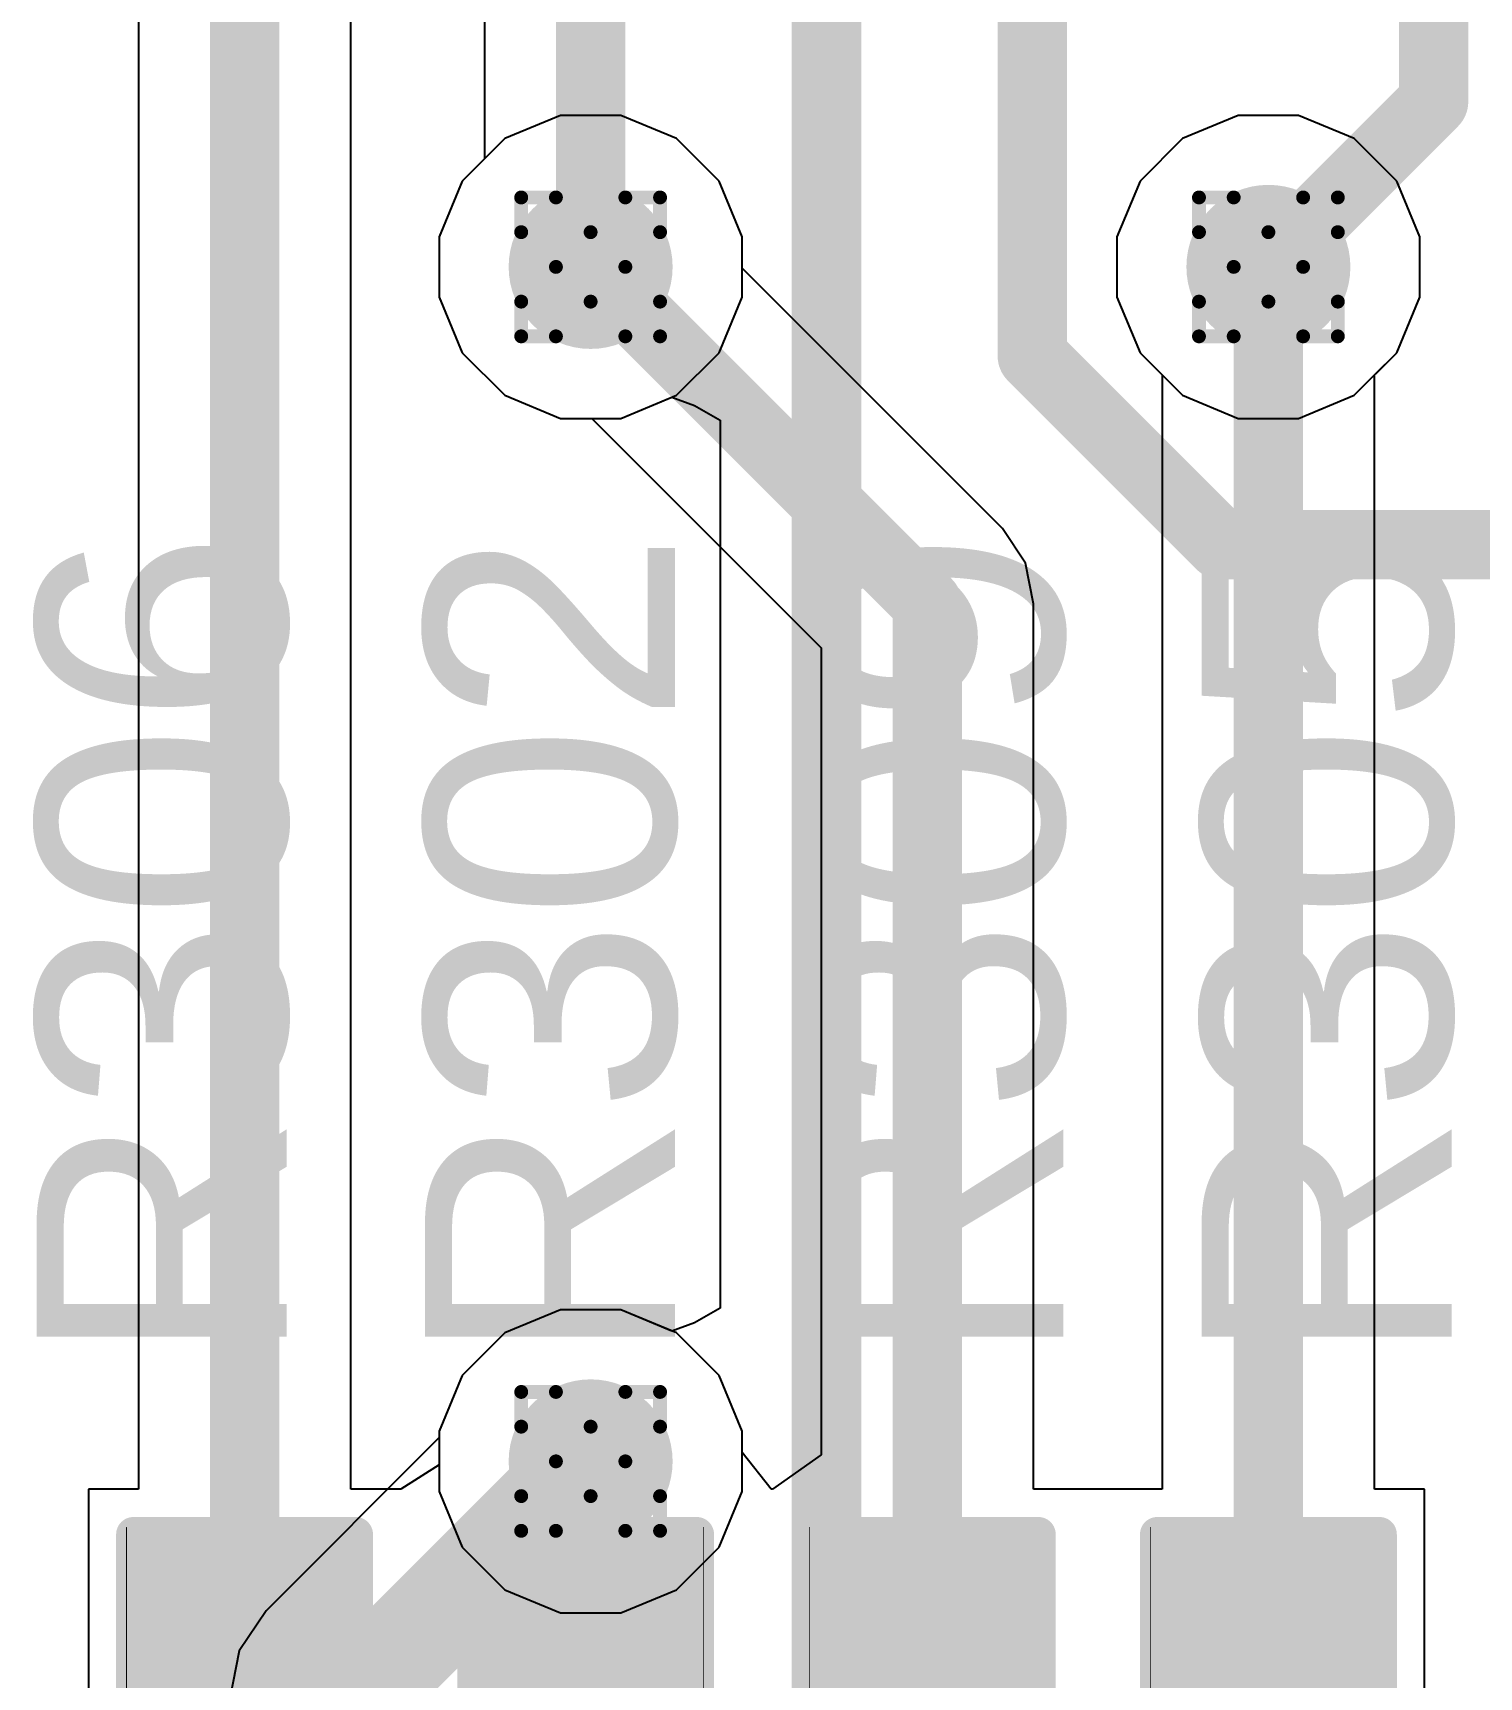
# Model space of a CAD drawing. Header units: inches. Extents: x -11 to 5379, y 0 to 5429.
# Drawn here: x 310.4 to 315.7, y 26.38 to 32.39 of the extents above; entities that cross this region are included whole.
import ezdxf

# ---------------------------------------------------------------- set-up
doc = ezdxf.new("R2010")
doc.units = ezdxf.units.IN
for name, color, linetype in [('Bottom Layer', 5, 'Continuous'), ('Drill Drawing', 1, 'Continuous'), ('GND', 16, 'Continuous'), ('PWR', 76, 'Continuous'), ('Top Layer', 1, 'Continuous'), ('Top Overlay', 2, 'Continuous'), ('Top Paste', 8, 'Continuous'), ('Top Solder', 216, 'Continuous'), ('Via Holes', 16, 'Continuous')]:
    doc.layers.add(name, color=color, linetype=linetype)
doc.styles.add('Arial', font='', dxfattribs={"height": 0.2})
doc.styles.get('Arial').set_extended_font_data('Arial')

# ---------------------------------------------------------------- blocks, each defined once
blk = doc.blocks.new('R___0402_210')
at = {"layer": 'Top Layer'}
for points in [[(-0.6985, -0.3175), (-0.6985, 0.3175), (-0.2413, 0.3175), (-0.2413, -0.3175)], [(0.2413, -0.3175), (0.2413, 0.3175), (0.6985, 0.3175), (0.6985, -0.3175)]]:
    blk.add_hatch(color=1, dxfattribs=at).paths.add_polyline_path(points)
at = {"layer": 'Top Paste'}
for points in [[(-0.6985, -0.3175), (-0.6985, 0.3175), (-0.2413, 0.3175), (-0.2413, -0.3175)], [(0.2413, -0.3175), (0.2413, 0.3175), (0.6985, 0.3175), (0.6985, -0.3175)]]:
    blk.add_hatch(color=8, dxfattribs=at).paths.add_polyline_path(points)
at = {"layer": 'Top Solder'}
for points in [[(-0.7535, -0.3725), (-0.7535, 0.3725), (-0.1863, 0.3725), (-0.1863, -0.3725)], [(0.1863, -0.3725), (0.1863, 0.3725), (0.7535, 0.3725), (0.7535, -0.3725)]]:
    blk.add_hatch(color=216, dxfattribs=at).paths.add_polyline_path(points)
at = {"layer": 'Top Overlay'}
for points in [[(-0.7874, -0.4064, 0.127, 0.127, 0), (-0.7874, 0.4064, 0.127, 0.127, 0)], [(0.7874, 0.4064, 0.127, 0.127, 0), (-0.7874, 0.4064, 0.127, 0.127, 0)], [(0.7874, -0.4064, 0.127, 0.127, 0), (0.7874, 0.4064, 0.127, 0.127, 0)], [(0.7874, -0.4064, 0.127, 0.127, 0), (-0.7874, -0.4064, 0.127, 0.127, 0)], [(0.8128, -0.4318, 0.00323, 0.00323, 0), (-0.8128, -0.4318, 0.00323, 0.00323, 0)]]:
    blk.add_lwpolyline(points, format="xyseb", dxfattribs=at)
for points in [[(-0.8191, 0.4064, 0.0635, 0.0635, 1), (-0.7556, 0.4064, 0.0635, 0.0635, 1)], [(-0.8191, 0.4064, 0.0635, 0.0635, 1), (-0.7556, 0.4064, 0.0635, 0.0635, 1)], [(0.7556, 0.4064, 0.0635, 0.0635, 1), (0.8191, 0.4064, 0.0635, 0.0635, 1)], [(0.7556, 0.4064, 0.0635, 0.0635, 1), (0.8191, 0.4064, 0.0635, 0.0635, 1)], [(-0.8191, -0.4064, 0.0635, 0.0635, 1), (-0.7556, -0.4064, 0.0635, 0.0635, 1)], [(-0.8191, -0.4064, 0.0635, 0.0635, 1), (-0.7556, -0.4064, 0.0635, 0.0635, 1)], [(0.7556, -0.4064, 0.0635, 0.0635, 1), (0.8191, -0.4064, 0.0635, 0.0635, 1)], [(0.7556, -0.4064, 0.0635, 0.0635, 1), (0.8191, -0.4064, 0.0635, 0.0635, 1)], [(-0.8136, -0.4318, 0.00161, 0.00161, 1), (-0.812, -0.4318, 0.00161, 0.00161, 1)], [(0.812, -0.4318, 0.00161, 0.00161, 1), (0.8136, -0.4318, 0.00161, 0.00161, 1)]]:
    blk.add_lwpolyline(points, format="xyseb", close=True, dxfattribs=at)
blk = doc.blocks.new('R___0402_213')
at = {"layer": 'Top Layer'}
for points in [[(-0.6985, -0.3175), (-0.6985, 0.3175), (-0.2413, 0.3175), (-0.2413, -0.3175)], [(0.2413, -0.3175), (0.2413, 0.3175), (0.6985, 0.3175), (0.6985, -0.3175)]]:
    blk.add_hatch(color=1, dxfattribs=at).paths.add_polyline_path(points)
at = {"layer": 'Top Paste'}
for points in [[(-0.6985, -0.3175), (-0.6985, 0.3175), (-0.2413, 0.3175), (-0.2413, -0.3175)], [(0.2413, -0.3175), (0.2413, 0.3175), (0.6985, 0.3175), (0.6985, -0.3175)]]:
    blk.add_hatch(color=8, dxfattribs=at).paths.add_polyline_path(points)
at = {"layer": 'Top Solder'}
for points in [[(-0.7535, -0.3725), (-0.7535, 0.3725), (-0.1863, 0.3725), (-0.1863, -0.3725)], [(0.1863, -0.3725), (0.1863, 0.3725), (0.7535, 0.3725), (0.7535, -0.3725)]]:
    blk.add_hatch(color=216, dxfattribs=at).paths.add_polyline_path(points)
at = {"layer": 'Top Overlay'}
for points in [[(-0.7874, -0.4064, 0.127, 0.127, 0), (-0.7874, 0.4064, 0.127, 0.127, 0)], [(0.7874, 0.4064, 0.127, 0.127, 0), (-0.7874, 0.4064, 0.127, 0.127, 0)], [(0.7874, -0.4064, 0.127, 0.127, 0), (0.7874, 0.4064, 0.127, 0.127, 0)], [(0.7874, -0.4064, 0.127, 0.127, 0), (-0.7874, -0.4064, 0.127, 0.127, 0)], [(0.8128, -0.4318, 0.00323, 0.00323, 0), (-0.8128, -0.4318, 0.00323, 0.00323, 0)]]:
    blk.add_lwpolyline(points, format="xyseb", dxfattribs=at)
for points in [[(-0.8191, 0.4064, 0.0635, 0.0635, 1), (-0.7556, 0.4064, 0.0635, 0.0635, 1)], [(-0.8191, 0.4064, 0.0635, 0.0635, 1), (-0.7556, 0.4064, 0.0635, 0.0635, 1)], [(0.7556, 0.4064, 0.0635, 0.0635, 1), (0.8191, 0.4064, 0.0635, 0.0635, 1)], [(0.7556, 0.4064, 0.0635, 0.0635, 1), (0.8191, 0.4064, 0.0635, 0.0635, 1)], [(-0.8191, -0.4064, 0.0635, 0.0635, 1), (-0.7556, -0.4064, 0.0635, 0.0635, 1)], [(-0.8191, -0.4064, 0.0635, 0.0635, 1), (-0.7556, -0.4064, 0.0635, 0.0635, 1)], [(0.7556, -0.4064, 0.0635, 0.0635, 1), (0.8191, -0.4064, 0.0635, 0.0635, 1)], [(0.7556, -0.4064, 0.0635, 0.0635, 1), (0.8191, -0.4064, 0.0635, 0.0635, 1)], [(-0.8136, -0.4318, 0.00161, 0.00161, 1), (-0.812, -0.4318, 0.00161, 0.00161, 1)], [(0.812, -0.4318, 0.00161, 0.00161, 1), (0.8136, -0.4318, 0.00161, 0.00161, 1)]]:
    blk.add_lwpolyline(points, format="xyseb", close=True, dxfattribs=at)
blk = doc.blocks.new('R___0402_214')
at = {"layer": 'Top Layer'}
for points in [[(-0.6985, -0.3175), (-0.6985, 0.3175), (-0.2413, 0.3175), (-0.2413, -0.3175)], [(0.2413, -0.3175), (0.2413, 0.3175), (0.6985, 0.3175), (0.6985, -0.3175)]]:
    blk.add_hatch(color=1, dxfattribs=at).paths.add_polyline_path(points)
at = {"layer": 'Top Paste'}
for points in [[(-0.6985, -0.3175), (-0.6985, 0.3175), (-0.2413, 0.3175), (-0.2413, -0.3175)], [(0.2413, -0.3175), (0.2413, 0.3175), (0.6985, 0.3175), (0.6985, -0.3175)]]:
    blk.add_hatch(color=8, dxfattribs=at).paths.add_polyline_path(points)
at = {"layer": 'Top Solder'}
for points in [[(-0.7535, -0.3725), (-0.7535, 0.3725), (-0.1863, 0.3725), (-0.1863, -0.3725)], [(0.1863, -0.3725), (0.1863, 0.3725), (0.7535, 0.3725), (0.7535, -0.3725)]]:
    blk.add_hatch(color=216, dxfattribs=at).paths.add_polyline_path(points)
at = {"layer": 'Top Overlay'}
for points in [[(-0.7874, -0.4064, 0.127, 0.127, 0), (-0.7874, 0.4064, 0.127, 0.127, 0)], [(0.7874, 0.4064, 0.127, 0.127, 0), (-0.7874, 0.4064, 0.127, 0.127, 0)], [(0.7874, -0.4064, 0.127, 0.127, 0), (0.7874, 0.4064, 0.127, 0.127, 0)], [(0.7874, -0.4064, 0.127, 0.127, 0), (-0.7874, -0.4064, 0.127, 0.127, 0)], [(0.8128, -0.4318, 0.00323, 0.00323, 0), (-0.8128, -0.4318, 0.00323, 0.00323, 0)]]:
    blk.add_lwpolyline(points, format="xyseb", dxfattribs=at)
for points in [[(-0.8191, 0.4064, 0.0635, 0.0635, 1), (-0.7556, 0.4064, 0.0635, 0.0635, 1)], [(-0.8191, 0.4064, 0.0635, 0.0635, 1), (-0.7556, 0.4064, 0.0635, 0.0635, 1)], [(0.7556, 0.4064, 0.0635, 0.0635, 1), (0.8191, 0.4064, 0.0635, 0.0635, 1)], [(0.7556, 0.4064, 0.0635, 0.0635, 1), (0.8191, 0.4064, 0.0635, 0.0635, 1)], [(-0.8191, -0.4064, 0.0635, 0.0635, 1), (-0.7556, -0.4064, 0.0635, 0.0635, 1)], [(-0.8191, -0.4064, 0.0635, 0.0635, 1), (-0.7556, -0.4064, 0.0635, 0.0635, 1)], [(0.7556, -0.4064, 0.0635, 0.0635, 1), (0.8191, -0.4064, 0.0635, 0.0635, 1)], [(0.7556, -0.4064, 0.0635, 0.0635, 1), (0.8191, -0.4064, 0.0635, 0.0635, 1)], [(-0.8136, -0.4318, 0.00161, 0.00161, 1), (-0.812, -0.4318, 0.00161, 0.00161, 1)], [(0.812, -0.4318, 0.00161, 0.00161, 1), (0.8136, -0.4318, 0.00161, 0.00161, 1)]]:
    blk.add_lwpolyline(points, format="xyseb", close=True, dxfattribs=at)
blk = doc.blocks.new('R___0402_217')
at = {"layer": 'Top Layer'}
for points in [[(-0.6985, -0.3175), (-0.6985, 0.3175), (-0.2413, 0.3175), (-0.2413, -0.3175)], [(0.2413, -0.3175), (0.2413, 0.3175), (0.6985, 0.3175), (0.6985, -0.3175)]]:
    blk.add_hatch(color=1, dxfattribs=at).paths.add_polyline_path(points)
at = {"layer": 'Top Paste'}
for points in [[(-0.6985, -0.3175), (-0.6985, 0.3175), (-0.2413, 0.3175), (-0.2413, -0.3175)], [(0.2413, -0.3175), (0.2413, 0.3175), (0.6985, 0.3175), (0.6985, -0.3175)]]:
    blk.add_hatch(color=8, dxfattribs=at).paths.add_polyline_path(points)
at = {"layer": 'Top Solder'}
for points in [[(-0.7535, -0.3725), (-0.7535, 0.3725), (-0.1863, 0.3725), (-0.1863, -0.3725)], [(0.1863, -0.3725), (0.1863, 0.3725), (0.7535, 0.3725), (0.7535, -0.3725)]]:
    blk.add_hatch(color=216, dxfattribs=at).paths.add_polyline_path(points)
at = {"layer": 'Top Overlay'}
for points in [[(-0.7874, 0.4064, 0.127, 0.127, 0), (-0.7874, -0.4064, 0.127, 0.127, 0)], [(-0.7874, 0.4064, 0.127, 0.127, 0), (0.7874, 0.4064, 0.127, 0.127, 0)], [(0.7874, 0.4064, 0.127, 0.127, 0), (0.7874, -0.4064, 0.127, 0.127, 0)], [(-0.7874, -0.4064, 0.127, 0.127, 0), (0.7874, -0.4064, 0.127, 0.127, 0)], [(-0.8128, -0.4318, 0.00323, 0.00323, 0), (0.8128, -0.4318, 0.00323, 0.00323, 0)]]:
    blk.add_lwpolyline(points, format="xyseb", dxfattribs=at)
for points in [[(-0.8191, 0.4064, 0.0635, 0.0635, 1), (-0.7556, 0.4064, 0.0635, 0.0635, 1)], [(-0.8191, 0.4064, 0.0635, 0.0635, 1), (-0.7556, 0.4064, 0.0635, 0.0635, 1)], [(0.7556, 0.4064, 0.0635, 0.0635, 1), (0.8191, 0.4064, 0.0635, 0.0635, 1)], [(0.7556, 0.4064, 0.0635, 0.0635, 1), (0.8191, 0.4064, 0.0635, 0.0635, 1)], [(-0.8191, -0.4064, 0.0635, 0.0635, 1), (-0.7556, -0.4064, 0.0635, 0.0635, 1)], [(-0.8191, -0.4064, 0.0635, 0.0635, 1), (-0.7556, -0.4064, 0.0635, 0.0635, 1)], [(0.7556, -0.4064, 0.0635, 0.0635, 1), (0.8191, -0.4064, 0.0635, 0.0635, 1)], [(0.7556, -0.4064, 0.0635, 0.0635, 1), (0.8191, -0.4064, 0.0635, 0.0635, 1)], [(-0.8136, -0.4318, 0.00161, 0.00161, 1), (-0.812, -0.4318, 0.00161, 0.00161, 1)], [(0.812, -0.4318, 0.00161, 0.00161, 1), (0.8136, -0.4318, 0.00161, 0.00161, 1)]]:
    blk.add_lwpolyline(points, format="xyseb", close=True, dxfattribs=at)

msp = doc.modelspace()

# ---------------------------------------------------------------- hatches: boundary and pattern name
at = {"layer": 'Bottom Layer'}
h = msp.add_hatch(color=5, dxfattribs=at)
edge = h.paths.add_edge_path()
edge.add_arc((312.4454, 31.5374), 0.3, 0, 360)
h = msp.add_hatch(color=5, dxfattribs=at)
edge = h.paths.add_edge_path()
edge.add_arc((314.9252, 31.5374), 0.3, 0, 360)
h = msp.add_hatch(color=5, dxfattribs=at)
edge = h.paths.add_edge_path()
edge.add_arc((312.4454, 27.1686), 0.3, 0, 360)
at = {"layer": 'GND'}
h = msp.add_hatch(color=16, dxfattribs=at)
edge = h.paths.add_edge_path()
edge.add_arc((312.4454, 31.5374), 0.3, 0, 360)
h = msp.add_hatch(color=16, dxfattribs=at)
edge = h.paths.add_edge_path()
edge.add_arc((314.9252, 31.5374), 0.3, 0, 360)
h = msp.add_hatch(color=16, dxfattribs=at)
edge = h.paths.add_edge_path()
edge.add_arc((312.4454, 27.1686), 0.3, 0, 360)
at = {"layer": 'PWR'}
h = msp.add_hatch(color=76, dxfattribs=at)
edge = h.paths.add_edge_path()
edge.add_arc((312.4454, 31.5374), 0.3, 0, 360)
h = msp.add_hatch(color=76, dxfattribs=at)
edge = h.paths.add_edge_path()
edge.add_arc((314.9252, 31.5374), 0.3, 0, 360)
h = msp.add_hatch(color=76, dxfattribs=at)
edge = h.paths.add_edge_path()
edge.add_arc((312.4454, 27.1686), 0.3, 0, 360)
at = {"layer": 'Top Layer'}
h = msp.add_hatch(color=1, dxfattribs=at)
edge = h.paths.add_edge_path()
edge.add_arc((312.4454, 31.5374), 0.3, 0, 360)
h = msp.add_hatch(color=1, dxfattribs=at)
edge = h.paths.add_edge_path()
edge.add_arc((314.9252, 31.5374), 0.3, 0, 360)
h = msp.add_hatch(color=1, dxfattribs=at)
edge = h.paths.add_edge_path()
edge.add_arc((312.4454, 27.1686), 0.3, 0, 360)
at = {"layer": 'Via Holes'}
h = msp.add_hatch(color=7, dxfattribs=at)
edge = h.paths.add_edge_path()
edge.add_arc((312.4454, 31.5374), 0.15, 0, 360)
h = msp.add_hatch(color=7, dxfattribs=at)
edge = h.paths.add_edge_path()
edge.add_arc((314.9252, 31.5374), 0.15, 0, 360)
h = msp.add_hatch(color=7, dxfattribs=at)
edge = h.paths.add_edge_path()
edge.add_arc((312.4454, 27.1686), 0.15, 0, 360)

# ---------------------------------------------------------------- linework, layer by layer
at = {"layer": 'Bottom Layer'}
for p, q in [((312.0569, 44.1726), (312.0569, 31.9324)), ((312.0569, 31.9324), (311.9757, 31.8512)), ((311.9757, 31.8512), (311.8914, 31.6476)), ((311.8914, 31.6476), (311.8914, 31.4272)), ((311.8914, 31.4272), (311.9757, 31.2236)), ((311.9757, 31.2236), (312.1316, 31.0678)), ((312.1316, 31.0678), (312.3352, 30.9834)), ((312.5556, 30.9834), (312.7421, 31.0607)), ((312.7421, 31.0607), (312.825, 31.0306)), ((312.3352, 30.9834), (312.5556, 30.9834)), ((312.825, 31.0306), (312.9199, 30.977)), ((312.9199, 30.977), (312.9199, 27.729)), ((312.9199, 27.729), (312.825, 27.6754)), ((312.3352, 27.7226), (312.1316, 27.6383)), ((312.5556, 27.7226), (312.3352, 27.7226)), ((312.7421, 27.6454), (312.5556, 27.7226)), ((312.825, 27.6754), (312.7421, 27.6454)), ((312.1316, 27.6383), (311.9757, 27.4824)), ((311.9757, 27.4824), (311.8914, 27.2788)), ((311.8914, 27.2556), (311.2581, 26.6223)), ((311.8914, 27.2788), (311.8914, 27.2556)), ((311.2581, 26.6223), (311.1599, 26.4753)), ((311.1599, 26.4753), (311.1254, 26.3018))]:
    msp.add_line(p, q, dxfattribs=at)
for points in [[(315.5295, 32.1417, 0.254, 0.254, 0), (315.5295, 61.6034, 0.254, 0.254, 0)], [(314.0616, 31.2113, 0.254, 0.254, 0), (314.0616, 61.4549, 0.254, 0.254, 0)], [(312.4454, 31.5374, 0.254, 0.254, 0), (312.4454, 61.4426, 0.254, 0.254, 0)], [(313.3084, 25.9742, 0.254, 0.254, 0), (313.3084, 61.4178, 0.254, 0.254, 0)], [(314.9252, 31.5374, 0.254, 0.254, 0), (315.5295, 32.1417, 0.254, 0.254, 0)], [(314.0616, 31.2113, 0.254, 0.254, 0), (314.7515, 30.5214, 0.254, 0.254, 0)], [(314.7515, 30.5214, 0.254, 0.254, 0), (316.405, 30.5214, 0.254, 0.254, 0)], [(311.5786, 26.3018, 0.381, 0.381, 0), (312.4454, 27.1686, 0.381, 0.381, 0)], [(311.5786, 24.5904, 0.381, 0.381, 0), (311.5786, 26.3018, 0.381, 0.381, 0)]]:
    msp.add_lwpolyline(points, format="xyseb", dxfattribs=at)
for points in [[(315.466, 32.1417, 0.127, 0.127, 1), (315.593, 32.1417, 0.127, 0.127, 1)], [(315.466, 32.1417, 0.127, 0.127, 1), (315.593, 32.1417, 0.127, 0.127, 1)], [(312.3819, 31.5374, 0.127, 0.127, 1), (312.5089, 31.5374, 0.127, 0.127, 1)], [(314.8617, 31.5374, 0.127, 0.127, 1), (314.9887, 31.5374, 0.127, 0.127, 1)], [(313.9981, 31.2113, 0.127, 0.127, 1), (314.1251, 31.2113, 0.127, 0.127, 1)], [(313.9981, 31.2113, 0.127, 0.127, 1), (314.1251, 31.2113, 0.127, 0.127, 1)], [(314.688, 30.5214, 0.127, 0.127, 1), (314.815, 30.5214, 0.127, 0.127, 1)], [(314.688, 30.5214, 0.127, 0.127, 1), (314.815, 30.5214, 0.127, 0.127, 1)], [(312.3501, 27.1686, 0.1905, 0.1905, 1), (312.5407, 27.1686, 0.1905, 0.1905, 1)], [(311.4834, 26.3018, 0.1905, 0.1905, 1), (311.6739, 26.3018, 0.1905, 0.1905, 1)], [(311.4834, 26.3018, 0.1905, 0.1905, 1), (311.6739, 26.3018, 0.1905, 0.1905, 1)]]:
    msp.add_lwpolyline(points, format="xyseb", close=True, dxfattribs=at)
at = {"layer": 'Drill Drawing'}
for points in [[(312.1914, 31.6644, 0.0508, 0.0508, 0), (312.1914, 31.7914, 0.0508, 0.0508, 0)], [(312.1914, 31.7914, 0.0508, 0.0508, 0), (312.3184, 31.7914, 0.0508, 0.0508, 0)], [(312.3184, 31.7914, 0.0508, 0.0508, 0), (312.4454, 31.6644, 0.0508, 0.0508, 0)], [(312.4454, 31.6644, 0.0508, 0.0508, 0), (312.5724, 31.7914, 0.0508, 0.0508, 0)], [(312.5724, 31.7914, 0.0508, 0.0508, 0), (312.6994, 31.7914, 0.0508, 0.0508, 0)], [(312.6994, 31.6644, 0.0508, 0.0508, 0), (312.6994, 31.7914, 0.0508, 0.0508, 0)], [(314.6712, 31.6644, 0.0508, 0.0508, 0), (314.6712, 31.7914, 0.0508, 0.0508, 0)], [(314.6712, 31.7914, 0.0508, 0.0508, 0), (314.7982, 31.7914, 0.0508, 0.0508, 0)], [(314.7982, 31.7914, 0.0508, 0.0508, 0), (314.9252, 31.6644, 0.0508, 0.0508, 0)], [(314.9252, 31.6644, 0.0508, 0.0508, 0), (315.0522, 31.7914, 0.0508, 0.0508, 0)], [(315.0522, 31.7914, 0.0508, 0.0508, 0), (315.1792, 31.7914, 0.0508, 0.0508, 0)], [(315.1792, 31.6644, 0.0508, 0.0508, 0), (315.1792, 31.7914, 0.0508, 0.0508, 0)], [(312.1914, 31.6644, 0.0508, 0.0508, 0), (312.3184, 31.5374, 0.0508, 0.0508, 0)], [(312.5724, 31.5374, 0.0508, 0.0508, 0), (312.6994, 31.6644, 0.0508, 0.0508, 0)], [(314.6712, 31.6644, 0.0508, 0.0508, 0), (314.7982, 31.5374, 0.0508, 0.0508, 0)], [(315.0522, 31.5374, 0.0508, 0.0508, 0), (315.1792, 31.6644, 0.0508, 0.0508, 0)], [(312.1914, 31.4104, 0.0508, 0.0508, 0), (312.3184, 31.5374, 0.0508, 0.0508, 0)], [(312.5724, 31.5374, 0.0508, 0.0508, 0), (312.6994, 31.4104, 0.0508, 0.0508, 0)], [(314.6712, 31.4104, 0.0508, 0.0508, 0), (314.7982, 31.5374, 0.0508, 0.0508, 0)], [(315.0522, 31.5374, 0.0508, 0.0508, 0), (315.1792, 31.4104, 0.0508, 0.0508, 0)], [(312.1914, 31.2834, 0.0508, 0.0508, 0), (312.1914, 31.4104, 0.0508, 0.0508, 0)], [(312.3184, 31.2834, 0.0508, 0.0508, 0), (312.4454, 31.4104, 0.0508, 0.0508, 0)], [(312.4454, 31.4104, 0.0508, 0.0508, 0), (312.5724, 31.2834, 0.0508, 0.0508, 0)], [(312.6994, 31.2834, 0.0508, 0.0508, 0), (312.6994, 31.4104, 0.0508, 0.0508, 0)], [(314.6712, 31.2834, 0.0508, 0.0508, 0), (314.6712, 31.4104, 0.0508, 0.0508, 0)], [(314.7982, 31.2834, 0.0508, 0.0508, 0), (314.9252, 31.4104, 0.0508, 0.0508, 0)], [(314.9252, 31.4104, 0.0508, 0.0508, 0), (315.0522, 31.2834, 0.0508, 0.0508, 0)], [(315.1792, 31.2834, 0.0508, 0.0508, 0), (315.1792, 31.4104, 0.0508, 0.0508, 0)], [(312.1914, 31.2834, 0.0508, 0.0508, 0), (312.3184, 31.2834, 0.0508, 0.0508, 0)], [(312.5724, 31.2834, 0.0508, 0.0508, 0), (312.6994, 31.2834, 0.0508, 0.0508, 0)], [(314.6712, 31.2834, 0.0508, 0.0508, 0), (314.7982, 31.2834, 0.0508, 0.0508, 0)], [(315.0522, 31.2834, 0.0508, 0.0508, 0), (315.1792, 31.2834, 0.0508, 0.0508, 0)], [(312.1914, 27.2956, 0.0508, 0.0508, 0), (312.1914, 27.4226, 0.0508, 0.0508, 0)], [(312.1914, 27.4226, 0.0508, 0.0508, 0), (312.3184, 27.4226, 0.0508, 0.0508, 0)], [(312.3184, 27.4226, 0.0508, 0.0508, 0), (312.4454, 27.2956, 0.0508, 0.0508, 0)], [(312.4454, 27.2956, 0.0508, 0.0508, 0), (312.5724, 27.4226, 0.0508, 0.0508, 0)], [(312.5724, 27.4226, 0.0508, 0.0508, 0), (312.6994, 27.4226, 0.0508, 0.0508, 0)], [(312.6994, 27.2956, 0.0508, 0.0508, 0), (312.6994, 27.4226, 0.0508, 0.0508, 0)], [(312.1914, 27.2956, 0.0508, 0.0508, 0), (312.3184, 27.1686, 0.0508, 0.0508, 0)], [(312.5724, 27.1686, 0.0508, 0.0508, 0), (312.6994, 27.2956, 0.0508, 0.0508, 0)], [(312.1914, 27.0416, 0.0508, 0.0508, 0), (312.3184, 27.1686, 0.0508, 0.0508, 0)], [(312.5724, 27.1686, 0.0508, 0.0508, 0), (312.6994, 27.0416, 0.0508, 0.0508, 0)], [(312.1914, 26.9146, 0.0508, 0.0508, 0), (312.1914, 27.0416, 0.0508, 0.0508, 0)], [(312.3184, 26.9146, 0.0508, 0.0508, 0), (312.4454, 27.0416, 0.0508, 0.0508, 0)], [(312.4454, 27.0416, 0.0508, 0.0508, 0), (312.5724, 26.9146, 0.0508, 0.0508, 0)], [(312.6994, 26.9146, 0.0508, 0.0508, 0), (312.6994, 27.0416, 0.0508, 0.0508, 0)], [(312.1914, 26.9146, 0.0508, 0.0508, 0), (312.3184, 26.9146, 0.0508, 0.0508, 0)], [(312.5724, 26.9146, 0.0508, 0.0508, 0), (312.6994, 26.9146, 0.0508, 0.0508, 0)]]:
    msp.add_lwpolyline(points, format="xyseb", dxfattribs=at)
for points in [[(312.1787, 31.7914, 0.0254, 0.0254, 1), (312.2041, 31.7914, 0.0254, 0.0254, 1)], [(312.1787, 31.7914, 0.0254, 0.0254, 1), (312.2041, 31.7914, 0.0254, 0.0254, 1)], [(312.3057, 31.7914, 0.0254, 0.0254, 1), (312.3311, 31.7914, 0.0254, 0.0254, 1)], [(312.3057, 31.7914, 0.0254, 0.0254, 1), (312.3311, 31.7914, 0.0254, 0.0254, 1)], [(312.5597, 31.7914, 0.0254, 0.0254, 1), (312.5851, 31.7914, 0.0254, 0.0254, 1)], [(312.5597, 31.7914, 0.0254, 0.0254, 1), (312.5851, 31.7914, 0.0254, 0.0254, 1)], [(312.6867, 31.7914, 0.0254, 0.0254, 1), (312.7121, 31.7914, 0.0254, 0.0254, 1)], [(312.6867, 31.7914, 0.0254, 0.0254, 1), (312.7121, 31.7914, 0.0254, 0.0254, 1)], [(314.6585, 31.7914, 0.0254, 0.0254, 1), (314.6839, 31.7914, 0.0254, 0.0254, 1)], [(314.6585, 31.7914, 0.0254, 0.0254, 1), (314.6839, 31.7914, 0.0254, 0.0254, 1)], [(314.7855, 31.7914, 0.0254, 0.0254, 1), (314.8109, 31.7914, 0.0254, 0.0254, 1)], [(314.7855, 31.7914, 0.0254, 0.0254, 1), (314.8109, 31.7914, 0.0254, 0.0254, 1)], [(315.0395, 31.7914, 0.0254, 0.0254, 1), (315.0649, 31.7914, 0.0254, 0.0254, 1)], [(315.0395, 31.7914, 0.0254, 0.0254, 1), (315.0649, 31.7914, 0.0254, 0.0254, 1)], [(315.1665, 31.7914, 0.0254, 0.0254, 1), (315.1919, 31.7914, 0.0254, 0.0254, 1)], [(315.1665, 31.7914, 0.0254, 0.0254, 1), (315.1919, 31.7914, 0.0254, 0.0254, 1)], [(312.1787, 31.6644, 0.0254, 0.0254, 1), (312.2041, 31.6644, 0.0254, 0.0254, 1)], [(312.1787, 31.6644, 0.0254, 0.0254, 1), (312.2041, 31.6644, 0.0254, 0.0254, 1)], [(312.4327, 31.6644, 0.0254, 0.0254, 1), (312.4581, 31.6644, 0.0254, 0.0254, 1)], [(312.4327, 31.6644, 0.0254, 0.0254, 1), (312.4581, 31.6644, 0.0254, 0.0254, 1)], [(312.6867, 31.6644, 0.0254, 0.0254, 1), (312.7121, 31.6644, 0.0254, 0.0254, 1)], [(312.6867, 31.6644, 0.0254, 0.0254, 1), (312.7121, 31.6644, 0.0254, 0.0254, 1)], [(314.6585, 31.6644, 0.0254, 0.0254, 1), (314.6839, 31.6644, 0.0254, 0.0254, 1)], [(314.6585, 31.6644, 0.0254, 0.0254, 1), (314.6839, 31.6644, 0.0254, 0.0254, 1)], [(314.9125, 31.6644, 0.0254, 0.0254, 1), (314.9379, 31.6644, 0.0254, 0.0254, 1)], [(314.9125, 31.6644, 0.0254, 0.0254, 1), (314.9379, 31.6644, 0.0254, 0.0254, 1)], [(315.1665, 31.6644, 0.0254, 0.0254, 1), (315.1919, 31.6644, 0.0254, 0.0254, 1)], [(315.1665, 31.6644, 0.0254, 0.0254, 1), (315.1919, 31.6644, 0.0254, 0.0254, 1)], [(312.3057, 31.5374, 0.0254, 0.0254, 1), (312.3311, 31.5374, 0.0254, 0.0254, 1)], [(312.3057, 31.5374, 0.0254, 0.0254, 1), (312.3311, 31.5374, 0.0254, 0.0254, 1)], [(312.5597, 31.5374, 0.0254, 0.0254, 1), (312.5851, 31.5374, 0.0254, 0.0254, 1)], [(312.5597, 31.5374, 0.0254, 0.0254, 1), (312.5851, 31.5374, 0.0254, 0.0254, 1)], [(314.7855, 31.5374, 0.0254, 0.0254, 1), (314.8109, 31.5374, 0.0254, 0.0254, 1)], [(314.7855, 31.5374, 0.0254, 0.0254, 1), (314.8109, 31.5374, 0.0254, 0.0254, 1)], [(315.0395, 31.5374, 0.0254, 0.0254, 1), (315.0649, 31.5374, 0.0254, 0.0254, 1)], [(315.0395, 31.5374, 0.0254, 0.0254, 1), (315.0649, 31.5374, 0.0254, 0.0254, 1)], [(312.1787, 31.4104, 0.0254, 0.0254, 1), (312.2041, 31.4104, 0.0254, 0.0254, 1)], [(312.1787, 31.4104, 0.0254, 0.0254, 1), (312.2041, 31.4104, 0.0254, 0.0254, 1)], [(312.4327, 31.4104, 0.0254, 0.0254, 1), (312.4581, 31.4104, 0.0254, 0.0254, 1)], [(312.4327, 31.4104, 0.0254, 0.0254, 1), (312.4581, 31.4104, 0.0254, 0.0254, 1)], [(312.6867, 31.4104, 0.0254, 0.0254, 1), (312.7121, 31.4104, 0.0254, 0.0254, 1)], [(312.6867, 31.4104, 0.0254, 0.0254, 1), (312.7121, 31.4104, 0.0254, 0.0254, 1)], [(314.6585, 31.4104, 0.0254, 0.0254, 1), (314.6839, 31.4104, 0.0254, 0.0254, 1)], [(314.6585, 31.4104, 0.0254, 0.0254, 1), (314.6839, 31.4104, 0.0254, 0.0254, 1)], [(314.9125, 31.4104, 0.0254, 0.0254, 1), (314.9379, 31.4104, 0.0254, 0.0254, 1)], [(314.9125, 31.4104, 0.0254, 0.0254, 1), (314.9379, 31.4104, 0.0254, 0.0254, 1)], [(315.1665, 31.4104, 0.0254, 0.0254, 1), (315.1919, 31.4104, 0.0254, 0.0254, 1)], [(315.1665, 31.4104, 0.0254, 0.0254, 1), (315.1919, 31.4104, 0.0254, 0.0254, 1)], [(312.1787, 31.2834, 0.0254, 0.0254, 1), (312.2041, 31.2834, 0.0254, 0.0254, 1)], [(312.1787, 31.2834, 0.0254, 0.0254, 1), (312.2041, 31.2834, 0.0254, 0.0254, 1)], [(312.3057, 31.2834, 0.0254, 0.0254, 1), (312.3311, 31.2834, 0.0254, 0.0254, 1)], [(312.3057, 31.2834, 0.0254, 0.0254, 1), (312.3311, 31.2834, 0.0254, 0.0254, 1)], [(312.5597, 31.2834, 0.0254, 0.0254, 1), (312.5851, 31.2834, 0.0254, 0.0254, 1)], [(312.5597, 31.2834, 0.0254, 0.0254, 1), (312.5851, 31.2834, 0.0254, 0.0254, 1)], [(312.6867, 31.2834, 0.0254, 0.0254, 1), (312.7121, 31.2834, 0.0254, 0.0254, 1)], [(312.6867, 31.2834, 0.0254, 0.0254, 1), (312.7121, 31.2834, 0.0254, 0.0254, 1)], [(314.6585, 31.2834, 0.0254, 0.0254, 1), (314.6839, 31.2834, 0.0254, 0.0254, 1)], [(314.6585, 31.2834, 0.0254, 0.0254, 1), (314.6839, 31.2834, 0.0254, 0.0254, 1)], [(314.7855, 31.2834, 0.0254, 0.0254, 1), (314.8109, 31.2834, 0.0254, 0.0254, 1)], [(314.7855, 31.2834, 0.0254, 0.0254, 1), (314.8109, 31.2834, 0.0254, 0.0254, 1)], [(315.0395, 31.2834, 0.0254, 0.0254, 1), (315.0649, 31.2834, 0.0254, 0.0254, 1)], [(315.0395, 31.2834, 0.0254, 0.0254, 1), (315.0649, 31.2834, 0.0254, 0.0254, 1)], [(315.1665, 31.2834, 0.0254, 0.0254, 1), (315.1919, 31.2834, 0.0254, 0.0254, 1)], [(315.1665, 31.2834, 0.0254, 0.0254, 1), (315.1919, 31.2834, 0.0254, 0.0254, 1)], [(312.1787, 27.4226, 0.0254, 0.0254, 1), (312.2041, 27.4226, 0.0254, 0.0254, 1)], [(312.1787, 27.4226, 0.0254, 0.0254, 1), (312.2041, 27.4226, 0.0254, 0.0254, 1)], [(312.3057, 27.4226, 0.0254, 0.0254, 1), (312.3311, 27.4226, 0.0254, 0.0254, 1)], [(312.3057, 27.4226, 0.0254, 0.0254, 1), (312.3311, 27.4226, 0.0254, 0.0254, 1)], [(312.5597, 27.4226, 0.0254, 0.0254, 1), (312.5851, 27.4226, 0.0254, 0.0254, 1)], [(312.5597, 27.4226, 0.0254, 0.0254, 1), (312.5851, 27.4226, 0.0254, 0.0254, 1)], [(312.6867, 27.4226, 0.0254, 0.0254, 1), (312.7121, 27.4226, 0.0254, 0.0254, 1)], [(312.6867, 27.4226, 0.0254, 0.0254, 1), (312.7121, 27.4226, 0.0254, 0.0254, 1)], [(312.1787, 27.2956, 0.0254, 0.0254, 1), (312.2041, 27.2956, 0.0254, 0.0254, 1)], [(312.1787, 27.2956, 0.0254, 0.0254, 1), (312.2041, 27.2956, 0.0254, 0.0254, 1)], [(312.4327, 27.2956, 0.0254, 0.0254, 1), (312.4581, 27.2956, 0.0254, 0.0254, 1)], [(312.4327, 27.2956, 0.0254, 0.0254, 1), (312.4581, 27.2956, 0.0254, 0.0254, 1)], [(312.6867, 27.2956, 0.0254, 0.0254, 1), (312.7121, 27.2956, 0.0254, 0.0254, 1)], [(312.6867, 27.2956, 0.0254, 0.0254, 1), (312.7121, 27.2956, 0.0254, 0.0254, 1)], [(312.3057, 27.1686, 0.0254, 0.0254, 1), (312.3311, 27.1686, 0.0254, 0.0254, 1)], [(312.3057, 27.1686, 0.0254, 0.0254, 1), (312.3311, 27.1686, 0.0254, 0.0254, 1)], [(312.5597, 27.1686, 0.0254, 0.0254, 1), (312.5851, 27.1686, 0.0254, 0.0254, 1)], [(312.5597, 27.1686, 0.0254, 0.0254, 1), (312.5851, 27.1686, 0.0254, 0.0254, 1)], [(312.1787, 27.0416, 0.0254, 0.0254, 1), (312.2041, 27.0416, 0.0254, 0.0254, 1)], [(312.1787, 27.0416, 0.0254, 0.0254, 1), (312.2041, 27.0416, 0.0254, 0.0254, 1)], [(312.4327, 27.0416, 0.0254, 0.0254, 1), (312.4581, 27.0416, 0.0254, 0.0254, 1)], [(312.4327, 27.0416, 0.0254, 0.0254, 1), (312.4581, 27.0416, 0.0254, 0.0254, 1)], [(312.6867, 27.0416, 0.0254, 0.0254, 1), (312.7121, 27.0416, 0.0254, 0.0254, 1)], [(312.6867, 27.0416, 0.0254, 0.0254, 1), (312.7121, 27.0416, 0.0254, 0.0254, 1)], [(312.1787, 26.9146, 0.0254, 0.0254, 1), (312.2041, 26.9146, 0.0254, 0.0254, 1)], [(312.1787, 26.9146, 0.0254, 0.0254, 1), (312.2041, 26.9146, 0.0254, 0.0254, 1)], [(312.3057, 26.9146, 0.0254, 0.0254, 1), (312.3311, 26.9146, 0.0254, 0.0254, 1)], [(312.3057, 26.9146, 0.0254, 0.0254, 1), (312.3311, 26.9146, 0.0254, 0.0254, 1)], [(312.5597, 26.9146, 0.0254, 0.0254, 1), (312.5851, 26.9146, 0.0254, 0.0254, 1)], [(312.5597, 26.9146, 0.0254, 0.0254, 1), (312.5851, 26.9146, 0.0254, 0.0254, 1)], [(312.6867, 26.9146, 0.0254, 0.0254, 1), (312.7121, 26.9146, 0.0254, 0.0254, 1)], [(312.6867, 26.9146, 0.0254, 0.0254, 1), (312.7121, 26.9146, 0.0254, 0.0254, 1)]]:
    msp.add_lwpolyline(points, format="xyseb", close=True, dxfattribs=at)
at = {"layer": 'GND'}
for p, q in [((312.3352, 32.0914), (312.1316, 32.0071)), ((312.5556, 32.0914), (312.3352, 32.0914)), ((312.7592, 32.0071), (312.5556, 32.0914)), ((314.815, 32.0914), (314.6113, 32.0071)), ((315.0354, 32.0914), (314.815, 32.0914)), ((315.239, 32.0071), (315.0354, 32.0914)), ((312.1316, 32.0071), (311.9757, 31.8512)), ((312.9151, 31.8512), (312.7592, 32.0071)), ((314.6113, 32.0071), (314.4555, 31.8512)), ((315.3948, 31.8512), (315.239, 32.0071)), ((311.9757, 31.8512), (311.8914, 31.6476)), ((312.9994, 31.6476), (312.9151, 31.8512)), ((314.4555, 31.8512), (314.3712, 31.6476)), ((315.4792, 31.6476), (315.3948, 31.8512)), ((311.8914, 31.6476), (311.8914, 31.4272)), ((312.9994, 31.4272), (312.9994, 31.6476)), ((314.3712, 31.6476), (314.3712, 31.4272)), ((315.4792, 31.4272), (315.4792, 31.6476)), ((311.8914, 31.4272), (311.9757, 31.2236)), ((312.9151, 31.2236), (312.9994, 31.4272)), ((314.3712, 31.4272), (314.4555, 31.2236)), ((315.3948, 31.2236), (315.4792, 31.4272)), ((311.9757, 31.2236), (312.1316, 31.0678)), ((312.7592, 31.0678), (312.9151, 31.2236)), ((314.4555, 31.2236), (314.6113, 31.0678)), ((315.239, 31.0678), (315.3948, 31.2236)), ((312.1316, 31.0678), (312.3352, 30.9834)), ((312.5556, 30.9834), (312.7592, 31.0678)), ((314.6113, 31.0678), (314.815, 30.9834)), ((315.0354, 30.9834), (315.239, 31.0678)), ((312.3352, 30.9834), (312.5556, 30.9834)), ((314.815, 30.9834), (315.0354, 30.9834)), ((312.3352, 27.7226), (312.1316, 27.6383)), ((312.5556, 27.7226), (312.3352, 27.7226)), ((312.7592, 27.6383), (312.5556, 27.7226)), ((312.1316, 27.6383), (311.9757, 27.4824)), ((312.9151, 27.4824), (312.7592, 27.6383)), ((311.9757, 27.4824), (311.8914, 27.2788)), ((312.9994, 27.2788), (312.9151, 27.4824)), ((311.8914, 27.2788), (311.8914, 27.0584)), ((312.9994, 27.0584), (312.9994, 27.2788)), ((311.8914, 27.0584), (311.9757, 26.8548)), ((312.9151, 26.8548), (312.9994, 27.0584)), ((311.9757, 26.8548), (312.1316, 26.699)), ((312.7592, 26.699), (312.9151, 26.8548)), ((312.1316, 26.699), (312.3352, 26.6146)), ((312.5556, 26.6146), (312.7592, 26.699)), ((312.3352, 26.6146), (312.5556, 26.6146))]:
    msp.add_line(p, q, dxfattribs=at)
at = {"layer": 'PWR'}
for p, q in [((312.3352, 32.0914), (312.1316, 32.0071)), ((312.5556, 32.0914), (312.3352, 32.0914)), ((312.7592, 32.0071), (312.5556, 32.0914)), ((314.815, 32.0914), (314.6113, 32.0071)), ((315.0354, 32.0914), (314.815, 32.0914)), ((315.239, 32.0071), (315.0354, 32.0914)), ((312.1316, 32.0071), (311.9757, 31.8512)), ((312.9151, 31.8512), (312.7592, 32.0071)), ((314.6113, 32.0071), (314.4555, 31.8512)), ((315.3948, 31.8512), (315.239, 32.0071)), ((311.9757, 31.8512), (311.8914, 31.6476)), ((312.9994, 31.6476), (312.9151, 31.8512)), ((314.4555, 31.8512), (314.3712, 31.6476)), ((315.4792, 31.6476), (315.3948, 31.8512)), ((311.8914, 31.6476), (311.8914, 31.4272)), ((312.9994, 31.4272), (312.9994, 31.6476)), ((314.3712, 31.6476), (314.3712, 31.4272)), ((315.4792, 31.4272), (315.4792, 31.6476)), ((311.8914, 31.4272), (311.9757, 31.2236)), ((312.9151, 31.2236), (312.9994, 31.4272)), ((314.3712, 31.4272), (314.4555, 31.2236)), ((315.3948, 31.2236), (315.4792, 31.4272)), ((311.9757, 31.2236), (312.1316, 31.0678)), ((312.7592, 31.0678), (312.9151, 31.2236)), ((314.4555, 31.2236), (314.6113, 31.0678)), ((315.239, 31.0678), (315.3948, 31.2236)), ((312.1316, 31.0678), (312.3352, 30.9834)), ((312.5556, 30.9834), (312.7592, 31.0678)), ((314.6113, 31.0678), (314.815, 30.9834)), ((315.0354, 30.9834), (315.239, 31.0678)), ((312.3352, 30.9834), (312.5556, 30.9834)), ((314.815, 30.9834), (315.0354, 30.9834)), ((312.3352, 27.7226), (312.1316, 27.6383)), ((312.5556, 27.7226), (312.3352, 27.7226)), ((312.7592, 27.6383), (312.5556, 27.7226)), ((312.1316, 27.6383), (311.9757, 27.4824)), ((312.9151, 27.4824), (312.7592, 27.6383)), ((311.9757, 27.4824), (311.8914, 27.2788)), ((312.9994, 27.2788), (312.9151, 27.4824)), ((311.8914, 27.2788), (311.8914, 27.0584)), ((312.9994, 27.0584), (312.9994, 27.2788)), ((311.8914, 27.0584), (311.9757, 26.8548)), ((312.9151, 26.8548), (312.9994, 27.0584)), ((311.9757, 26.8548), (312.1316, 26.699)), ((312.7592, 26.699), (312.9151, 26.8548)), ((312.1316, 26.699), (312.3352, 26.6146)), ((312.5556, 26.6146), (312.7592, 26.699)), ((312.3352, 26.6146), (312.5556, 26.6146))]:
    msp.add_line(p, q, dxfattribs=at)
at = {"layer": 'Top Layer'}
for p, q in [((310.7907, 32.608), (310.7907, 27.0668)), ((311.5676, 27.0668), (311.5676, 32.4471)), ((312.3352, 32.0914), (312.1316, 32.0071)), ((312.5556, 32.0914), (312.3352, 32.0914)), ((312.7592, 32.0071), (312.5556, 32.0914)), ((314.815, 32.0914), (314.6113, 32.0071)), ((315.0354, 32.0914), (314.815, 32.0914)), ((315.239, 32.0071), (315.0354, 32.0914)), ((312.1316, 32.0071), (311.9757, 31.8512)), ((312.9151, 31.8512), (312.7592, 32.0071)), ((314.6113, 32.0071), (314.4555, 31.8512)), ((315.3948, 31.8512), (315.239, 32.0071)), ((311.9757, 31.8512), (311.8914, 31.6476)), ((312.9994, 31.6476), (312.9151, 31.8512)), ((314.4555, 31.8512), (314.3712, 31.6476)), ((315.4792, 31.6476), (315.3948, 31.8512)), ((311.8914, 31.6476), (311.8914, 31.4272)), ((312.9994, 31.5328), (312.9994, 31.6476)), ((314.3712, 31.6476), (314.3712, 31.4272)), ((315.4792, 31.4272), (315.4792, 31.6476)), ((313.9519, 30.5803), (312.9994, 31.5328)), ((311.8914, 31.4272), (311.9757, 31.2236)), ((314.3712, 31.4272), (314.4555, 31.2236)), ((315.3948, 31.2236), (315.4792, 31.4272)), ((311.9757, 31.2236), (312.1316, 31.0678)), ((314.4555, 31.2236), (314.5367, 31.1424)), ((315.3136, 31.1424), (315.3948, 31.2236)), ((314.5367, 31.1424), (314.5367, 27.0668)), ((315.3136, 27.0668), (315.3136, 31.1424)), ((312.1316, 31.0678), (312.3352, 30.9834)), ((312.3352, 30.9834), (312.45, 30.9834)), ((312.45, 30.9834), (313.2887, 30.1447)), ((314.0361, 30.4543), (313.9519, 30.5803)), ((314.0657, 30.3056), (314.0361, 30.4543)), ((314.0657, 27.0668), (314.0657, 30.3056)), ((313.2887, 30.1447), (313.2887, 27.1928)), ((312.3352, 27.7226), (312.1316, 27.6383)), ((312.5556, 27.7226), (312.3352, 27.7226)), ((312.7592, 27.6383), (312.5556, 27.7226)), ((312.1316, 27.6383), (311.9757, 27.4824)), ((312.9151, 27.4824), (312.7592, 27.6383)), ((311.9757, 27.4824), (311.8914, 27.2788)), ((312.9994, 27.2788), (312.9151, 27.4824)), ((311.8914, 27.2788), (311.8914, 27.1563)), ((312.9994, 27.2006), (312.9994, 27.2788)), ((313.1057, 27.0668), (312.9994, 27.2006)), ((313.2887, 27.1928), (313.1109, 27.0668)), ((311.8914, 27.1563), (311.7507, 27.0668)), ((310.7907, 27.0668), (310.6077, 27.0668)), ((310.6077, 27.0668), (310.6077, 26.1016)), ((311.7507, 27.0668), (311.5676, 27.0668)), ((313.1109, 27.0668), (313.1057, 27.0668)), ((314.2487, 27.0668), (314.0657, 27.0668)), ((314.3537, 27.0668), (314.2487, 27.0668)), ((314.2487, 27.0668), (314.2487, 27.0668)), ((314.5367, 27.0668), (314.3537, 27.0668)), ((314.3537, 27.0668), (314.3537, 27.0668)), ((315.4967, 27.0668), (315.3136, 27.0668)), ((315.4967, 26.1016), (315.4967, 27.0668))]:
    msp.add_line(p, q, dxfattribs=at)
for points in [[(311.1792, 26.5842, 0.254, 0.254, 0), (311.1792, 32.608, 0.254, 0.254, 0)], [(312.4454, 31.5374, 0.254, 0.254, 0), (313.6772, 30.3056, 0.254, 0.254, 0)], [(314.9252, 26.5842, 0.254, 0.254, 0), (314.9252, 31.5374, 0.254, 0.254, 0)], [(313.6772, 26.5842, 0.254, 0.254, 0), (313.6772, 30.3056, 0.254, 0.254, 0)], [(312.4454, 26.6025, 0.254, 0.254, 0), (312.4454, 27.1686, 0.254, 0.254, 0)], [(312.4271, 26.5842, 0.2032, 0.2032, 0), (312.4454, 26.6025, 0.2032, 0.2032, 0)]]:
    msp.add_lwpolyline(points, format="xyseb", dxfattribs=at)
for points in [[(312.3819, 31.5374, 0.127, 0.127, 1), (312.5089, 31.5374, 0.127, 0.127, 1)], [(314.8617, 31.5374, 0.127, 0.127, 1), (314.9887, 31.5374, 0.127, 0.127, 1)], [(313.6137, 30.3056, 0.127, 0.127, 1), (313.7407, 30.3056, 0.127, 0.127, 1)], [(313.6137, 30.3056, 0.127, 0.127, 1), (313.7407, 30.3056, 0.127, 0.127, 1)], [(312.3819, 27.1686, 0.127, 0.127, 1), (312.5089, 27.1686, 0.127, 0.127, 1)], [(311.1157, 26.5842, 0.127, 0.127, 1), (311.2427, 26.5842, 0.127, 0.127, 1)], [(312.3819, 26.6025, 0.127, 0.127, 1), (312.5089, 26.6025, 0.127, 0.127, 1)], [(312.3946, 26.6025, 0.1016, 0.1016, 1), (312.4962, 26.6025, 0.1016, 0.1016, 1)], [(313.6137, 26.5842, 0.127, 0.127, 1), (313.7407, 26.5842, 0.127, 0.127, 1)], [(314.8617, 26.5842, 0.127, 0.127, 1), (314.9887, 26.5842, 0.127, 0.127, 1)], [(312.3763, 26.5842, 0.1016, 0.1016, 1), (312.4779, 26.5842, 0.1016, 0.1016, 1)]]:
    msp.add_lwpolyline(points, format="xyseb", close=True, dxfattribs=at)

# ---------------------------------------------------------------- block references
for name, p, rotation in [('R___0402_213', (311.1792, 26.1143), 270), ('R___0402_217', (312.4271, 26.1143), 90), ('R___0402_210', (313.6772, 26.1143), 270), ('R___0402_214', (314.9252, 26.1143), 270)]:
    msp.add_blockref(name, p, dxfattribs=dict(rotation=rotation))

# ---------------------------------------------------------------- texts
at = {"layer": 'Top Overlay', "style": 'Arial'}
for s, p in [('R306', (311.3327, 27.5198)), ('R302', (312.7536, 27.5198)), ('R309', (314.1744, 27.5198)), ('R305', (315.5952, 27.5198))]:
    msp.add_text(s, height=0.9144, rotation=90, dxfattribs=at).set_placement(p)

doc.saveas('drawing.dxf')
